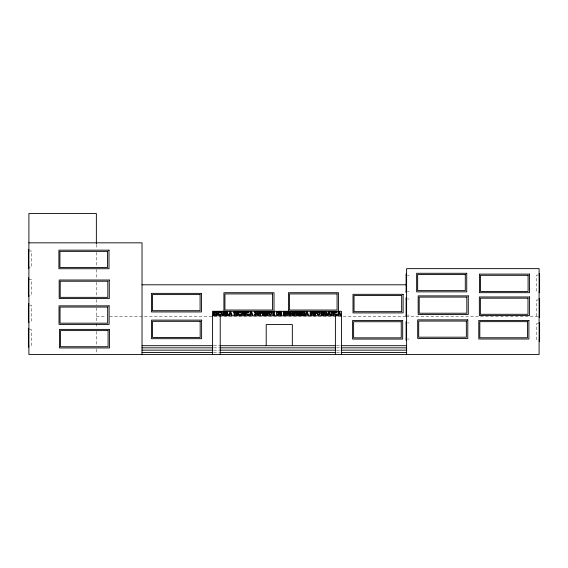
<?xml version="1.0" encoding="UTF-8"?>
<svg xmlns="http://www.w3.org/2000/svg" width="568" height="568" viewBox="0 0 568 568"><rect width="100%" height="100%" fill="white"/><g stroke="black" fill="none" stroke-linecap="round" stroke-linejoin="round"><path stroke-width="0.43" stroke-dasharray="2.84 2.13" d="M28.897 250.978L31.403 250.978L31.403 267.095L28.897 267.095M538.265 275.04L536.597 275.04L536.597 291.157L538.265 291.157M407.441 275.217L409.116 275.217M28.897 279.222L31.403 279.222L31.403 295.339L29.735 295.339M407.441 291.341L409.116 291.341M407.441 298.995L409.116 298.995M538.265 299.975L536.597 299.975L536.597 316.092L538.265 316.092M29.735 305.151L31.403 305.151L31.403 321.268L29.735 321.268M407.441 315.112L409.116 315.112M96.361 316.724L106.124 316.724M109.659 316.724L405.722 316.724M406.014 316.724L538.215 316.724M407.441 322.922L409.116 322.922M538.265 323.689L536.597 323.689L536.597 339.806L538.265 339.806M29.735 329.625L31.403 329.625L31.403 345.749L29.735 345.749M407.441 339.046L409.116 339.046M213.696 345.692L219.198 345.692M336.625 345.692L340.239 345.692M213.696 347.836L219.007 347.836M336.696 347.836L340.239 347.836M213.696 350.151L219.007 350.151M336.696 350.151L340.239 350.151M213.696 352.543L219.007 352.543M336.696 352.543L340.239 352.543M96.361 244.396L96.361 249.032M96.361 252.334L96.361 266.449M96.361 269.417L96.361 279.158M96.361 282.324L96.361 296.439M96.361 299.542L96.361 304.86M96.361 307.906L96.361 322.581M96.361 323.462L96.361 328.141M96.361 331.442L96.361 345.699M96.361 349.164L96.361 353.601"/><path stroke-width="0.85" d="M278.817 314.587C280.18 313.16 278.505 310.937 276.68 311.662L276.68 314.956L278.817 314.587A1.242 1.242 0 0 1 277.979 314.942M219.511 311.591L218.481 312.08A1.59 1.59 0 0 0 218.041 312.84C217.459 314.644 220.036 315.844 221.172 314.409L220.746 313.962C218.176 316.127 218.176 310.483 220.746 312.656L220.881 311.96L219.511 311.591A1.889 1.889 0 0 1 220.533 311.747M239.447 311.591L238.418 312.08A1.59 1.59 0 0 0 237.978 312.84C237.396 314.644 239.973 315.844 241.109 314.409L240.683 313.962C238.113 316.127 238.113 310.483 240.683 312.656L240.818 311.96L239.447 311.591A1.889 1.889 0 0 1 240.47 311.747M247.712 311.591L246.682 312.08A1.59 1.59 0 0 0 246.249 312.84C245.66 314.644 248.244 315.844 249.373 314.409L248.947 313.962C246.377 316.127 246.377 310.483 248.947 312.656L249.089 311.96L247.712 311.591A1.889 1.889 0 0 1 248.734 311.747M335.731 311.591L334.701 312.08A1.59 1.59 0 0 0 334.261 312.84C333.672 314.644 336.256 315.844 337.392 314.409L336.966 313.962C334.389 316.127 334.396 310.483 336.966 312.656L337.101 311.96L335.731 311.591A1.889 1.889 0 0 1 336.753 311.747M28.897 242.834L142.021 242.834L142.021 354.482M28.897 249.764L28.4 249.764L28.4 268.337L28.897 268.337M28.4 250.978L28.897 250.978M28.4 267.095L28.897 267.095M539.103 273.826L539.6 273.826L539.6 292.392L539.103 292.392M406.61 274.003L406.113 274.003L406.113 292.577L406.61 292.577M539.103 275.04L539.6 275.04M406.113 275.217L406.61 275.217M28.897 278.008L28.4 278.008L28.4 296.574L28.897 296.574M28.4 279.222L28.897 279.222M142.021 284.795L406.61 284.795M539.103 291.157L539.6 291.157M406.113 291.341L406.61 291.341M28.4 295.339L28.897 295.339M406.61 297.781L406.113 297.781L406.113 316.355L406.61 316.355M539.103 298.761L539.6 298.761L539.6 317.334L539.103 317.334M406.113 298.995L406.61 298.995M539.103 299.975L539.6 299.975M28.897 303.937L28.4 303.937L28.4 322.51L28.897 322.51M28.4 305.151L28.897 305.151M406.113 315.112L406.61 315.112M212.581 315.751L341.482 315.751M539.103 316.092L539.6 316.092M28.4 321.268L28.897 321.268M406.61 321.715L406.113 321.715L406.113 340.282L406.61 340.282M539.103 322.475L539.6 322.475L539.6 341.048L539.103 341.048M406.113 322.922L406.61 322.922M539.103 323.689L539.6 323.689M28.897 328.418L28.4 328.418L28.4 346.984L28.897 346.984M28.4 329.625L28.897 329.625M406.113 339.046L406.61 339.046M539.103 339.806L539.6 339.806M142.021 345.692L212.986 345.692M219.894 345.692L335.816 345.692M341.048 345.692L406.61 345.692M28.4 345.749L28.897 345.749M142.021 347.836L212.815 347.836M219.894 347.836L335.816 347.836M341.127 347.836L406.61 347.836M142.021 350.151L212.815 350.151M219.894 350.151L335.816 350.151M341.127 350.151L406.61 350.151M142.021 352.543L212.815 352.543M219.894 352.543L335.816 352.543M341.127 352.543L406.61 352.543M406.61 354.482L406.61 268.636L539.103 268.636L539.103 354.482L28.897 354.482L28.897 213.518L96.361 213.518L96.361 243.516M341.482 354.482L341.482 311.271L212.581 311.271L212.581 354.482M338.521 311.271L338.521 292.705L288.423 292.705L288.423 311.271M335.397 315.751L335.397 354.482M292.328 345.692L292.328 324.569L266.214 324.569L266.214 345.692M274.01 311.271L274.01 292.705L223.913 292.705L223.913 311.271M220.221 315.751L220.221 354.482M278.945 312.23A1.704 1.704 0 0 1 279.236 312.854M223.948 313.628L223.671 314.693A0.994 0.994 0 0 1 223.089 315.02L222.209 314.878L221.74 314.132L221.712 311.662L222.344 311.662C221.186 315.29 224.459 315.183 223.316 311.662L223.948 311.662L223.948 313.628M259.221 313.628L258.951 314.693A0.994 0.994 0 0 1 258.362 315.02L257.481 314.878L257.02 314.132L256.992 311.662L257.616 311.662C256.459 315.29 259.739 315.183 258.596 311.662L259.221 311.662L259.221 313.628M268.714 313.075C269.992 318.719 274.742 310.199 269.374 311.931A1.69 1.69 0 0 0 268.714 313.075M316.944 313.075C318.222 318.719 322.972 310.199 317.604 311.931A1.69 1.69 0 0 0 316.944 313.075M269.353 313.082C270.915 317.306 272.413 309.858 269.353 313.082M317.583 313.082C319.145 317.306 320.643 309.858 317.583 313.082M288.132 312.975L288.466 314.381A1.612 1.612 0 0 0 288.977 314.821L290.34 314.991A1.477 1.477 0 0 0 291.05 314.587L291.405 314.047A1.59 1.59 0 0 0 291.533 313.422L289.872 313.287L289.872 313.877L290.823 313.877C289.538 315.886 287.493 312.279 289.879 312.194A1.257 1.257 0 0 1 290.639 312.443L291.299 312.194L289.481 311.612L288.132 312.975M217.551 314.104L216.948 314.977L215.925 314.871L215.478 314.324L216.933 314.132L215.67 312.649A0.781 0.781 0 0 1 215.698 312.095L215.89 311.825A0.88 0.88 0 0 1 216.351 311.591L217.494 312.109L216.245 312.393L217.551 314.104M256.409 314.104L255.806 314.977L254.784 314.871L254.336 314.324L255.792 314.132L254.528 312.649A0.781 0.781 0 0 1 254.556 312.095L254.755 311.825A0.88 0.88 0 0 1 255.217 311.591L256.353 312.109L255.11 312.393L256.409 314.104M278.661 313.337L278.221 314.246L277.298 314.345C276.02 312.329 278.519 311.491 278.661 313.337M261.301 312.613C260.527 313.806 260.442 311.406 261.301 312.613M266.917 312.62L266.293 313.493L267.074 314.956L266.385 314.956L265.639 313.564L265.583 314.956L264.958 314.956L264.958 311.662L266.399 311.754L266.917 312.62M274.727 312.62L274.103 313.493L274.884 314.956L274.195 314.956L273.449 313.564L273.393 314.956L272.768 314.956L272.768 311.662L274.209 311.754L274.727 312.62M303.575 312.62L302.95 313.493L303.731 314.956L303.042 314.956L302.304 313.564L302.24 314.956L301.615 314.956L301.615 311.662L303.056 311.754L303.575 312.62M322.958 312.62L322.333 313.493L323.114 314.956L322.425 314.956L321.687 313.564L321.623 314.956L320.998 314.956L320.998 311.662L322.439 311.754L322.958 312.62M261.912 312.62L261.514 313.387L260.577 313.564L260.577 314.956L259.952 314.956L259.952 311.662L261.394 311.761L261.912 312.62M323.938 311.662L323.369 314.956L323.98 314.956L324.342 312.876L325.038 314.956L325.592 314.956L326.295 312.876L326.65 314.956L327.253 314.956L326.699 311.662L326.089 311.662L325.315 313.962L324.555 311.662L323.938 311.662M266.307 312.606C265.469 313.813 265.512 311.413 266.307 312.606M274.117 312.606C273.279 313.813 273.322 311.413 274.117 312.606M302.964 312.606C302.126 313.813 302.169 311.413 302.964 312.606M322.347 312.606C321.509 313.813 321.552 311.413 322.347 312.606M230.09 311.662L228.819 314.956L229.472 314.956L229.742 314.281L231.084 314.281L231.346 314.956L232 314.956L230.729 311.662L230.09 311.662M250.942 311.662L249.671 314.956L250.325 314.956L250.594 314.281L251.936 314.281L252.199 314.956L252.852 314.956L251.581 311.662L250.942 311.662M306.528 311.662L305.257 314.956L305.911 314.956L306.18 314.281L307.522 314.281L307.785 314.956L308.438 314.956L307.167 311.662L306.528 311.662M328.765 311.662L327.488 314.956L328.141 314.956L328.411 314.281L329.76 314.281L330.015 314.956L330.668 314.956L329.397 311.662L328.765 311.662M338.961 311.662L337.683 314.956L338.336 314.956L338.606 314.281L339.955 314.281L340.211 314.956L340.864 314.956L339.593 311.662L338.961 311.662M230.416 312.535L229.969 313.664L230.856 313.664L230.416 312.535M251.269 312.535L250.822 313.664L251.709 313.664L251.269 312.535M306.855 312.535L306.408 313.664L307.295 313.664L306.855 312.535M329.085 312.535L328.645 313.664L329.525 313.664L329.085 312.535M339.281 312.535L338.84 313.664L339.721 313.664L339.281 312.535M108.999 250.161L58.902 250.161L58.902 268.728L108.999 268.728L108.999 250.161M107.558 251.375L59.924 251.375L59.924 267.493L107.558 267.493L107.558 251.375M466.74 273.286L416.642 273.286L416.642 291.853L466.74 291.853L466.74 273.286M529.539 274.103L479.435 274.103L479.435 292.676L529.539 292.676L529.539 274.103M465.291 274.5L417.665 274.5L417.665 290.617L465.291 290.617L465.291 274.5M528.091 275.317L480.464 275.317L480.464 291.434L528.091 291.434L528.091 275.317M109.283 280.017L59.178 280.017L59.178 298.583L109.283 298.583L109.283 280.017M107.835 281.231L60.208 281.231L60.208 297.348L107.835 297.348L107.835 281.231M201.534 293.372L151.436 293.372L151.436 311.946L201.534 311.946L201.534 293.372M272.562 293.919L224.935 293.919L224.935 310.036L272.562 310.036L272.562 293.919M337.072 293.919L289.446 293.919L289.446 310.036L337.072 310.036L337.072 293.919M403.117 294.338L353.012 294.338L353.012 312.904L403.117 312.904L403.117 294.338M200.092 294.586L152.458 294.586L152.458 310.703L200.092 310.703L200.092 294.586M401.668 295.545L354.034 295.545L354.034 311.669L401.668 311.669L401.668 295.545M468.273 295.885L418.169 295.885L418.169 314.459L468.273 314.459L468.273 295.885M529.447 296.965L479.349 296.965L479.349 315.531L529.447 315.531L529.447 296.965M466.825 297.099L419.198 297.099L419.198 313.224L466.825 313.224L466.825 297.099M527.999 298.179L480.372 298.179L480.372 314.296L527.999 314.296L527.999 298.179M109.113 305.847L59.015 305.847L59.015 324.413L109.113 324.413L109.113 305.847M107.671 307.061L60.038 307.061L60.038 323.178L107.671 323.178L107.671 307.061M215.173 311.662L213.376 311.662L213.376 314.956L215.173 314.956L215.173 314.345L214.001 314.345L214.001 313.472L215.173 313.472L215.173 312.869L214.001 312.869L214.001 312.272L215.173 312.272L215.173 311.662M226.476 311.662L224.679 311.662L224.679 314.956L226.476 314.956L226.476 314.345L225.297 314.345L225.297 313.472L226.476 313.472L226.476 312.869L225.297 312.869L225.297 312.272L226.476 312.272L226.476 311.662M227.69 311.662L227.065 311.662L227.065 314.956L228.606 314.956L228.606 314.36L227.69 314.36L227.69 311.662M235.266 311.662L233.441 311.662L233.441 312.279L234.03 312.279L234.03 314.956L234.669 314.956L234.669 312.279L235.266 312.279L235.266 311.662M237.502 311.662L235.699 311.662L235.699 314.956L237.502 314.956L237.502 314.345L236.323 314.345L236.323 313.472L237.502 313.472L237.502 312.869L236.323 312.869L236.323 312.272L237.502 312.272L237.502 311.662M242.273 311.662L241.67 311.662L241.67 314.956L242.302 314.956L242.302 312.798L243.715 314.956L244.318 314.956L244.318 311.662L243.686 311.662L243.686 313.834L242.273 311.662M245.646 311.662L245.021 311.662L245.021 314.956L245.646 314.956L245.646 311.662M264.326 311.662L262.53 311.662L262.53 314.956L264.326 314.956L264.326 314.345L263.154 314.345L263.154 313.472L264.326 313.472L264.326 312.869L263.154 312.869L263.154 312.272L264.326 312.272L264.326 311.662M268.16 311.662L267.535 311.662L267.535 314.956L268.16 314.956L268.16 311.662M281.692 311.662L279.896 311.662L279.896 314.956L281.692 314.956L281.692 314.345L280.521 314.345L280.521 313.472L281.692 313.472L281.692 312.869L280.521 312.869L280.521 312.272L281.692 312.272L281.692 311.662M284.142 311.662L283.524 311.662L283.524 314.956L284.142 314.956L284.142 311.662M285.455 311.662L284.852 311.662L284.852 314.956L285.484 314.956L285.484 312.798L286.89 314.956L287.5 314.956L287.5 311.662L286.868 311.662L286.868 313.834L285.455 311.662M293.912 311.662L292.108 311.662L292.108 314.956L293.912 314.956L293.912 314.345L292.733 314.345L292.733 313.472L293.912 313.472L293.912 312.869L292.733 312.869L292.733 312.272L293.912 312.272L293.912 311.662M295.104 311.662L294.501 311.662L294.501 314.956L295.126 314.956L295.126 312.798L296.539 314.956L297.142 314.956L297.142 311.662L296.517 311.662L296.517 313.834L295.104 311.662M298.477 311.662L297.852 311.662L297.852 314.956L298.477 314.956L298.477 311.662M300.983 311.662L299.187 311.662L299.187 314.956L300.983 314.956L300.983 314.345L299.812 314.345L299.812 313.472L300.983 313.472L300.983 312.869L299.812 312.869L299.812 312.272L300.983 312.272L300.983 311.662M304.817 311.662L304.192 311.662L304.192 314.956L304.817 314.956L304.817 311.662M310.788 311.662L310.163 311.662L310.163 314.956L310.788 314.956L310.788 311.662M312.095 311.662L311.498 311.662L311.498 314.956L312.123 314.956L312.123 312.798L313.536 314.956L314.139 314.956L314.139 311.662L313.508 311.662L313.508 313.834L312.095 311.662M316.539 311.662L314.899 311.662L314.899 314.956L315.524 314.956L315.524 313.472L316.539 313.472L316.539 312.869L315.524 312.869L315.524 312.272L316.539 312.272L316.539 311.662M332.649 311.662L330.832 311.662L330.832 312.279L331.414 312.279L331.414 314.956L332.053 314.956L332.053 312.279L332.649 312.279L332.649 311.662M333.664 311.662L333.04 311.662L333.04 314.956L333.664 314.956L333.664 311.662M467.784 319.855L417.686 319.855L417.686 338.429L467.784 338.429L467.784 319.855M201.619 320.118L151.521 320.118L151.521 338.684L201.619 338.684L201.619 320.118M528.893 320.43L478.796 320.43L478.796 339.004L528.893 339.004L528.893 320.43M402.691 320.508L352.593 320.508L352.593 339.075L402.691 339.075L402.691 320.508M466.342 321.069L418.708 321.069L418.708 337.193L466.342 337.193L466.342 321.069M200.177 321.332L152.543 321.332L152.543 337.449L200.177 337.449L200.177 321.332M527.452 321.644L479.818 321.644L479.818 337.761L527.452 337.761L527.452 321.644M401.242 321.722L353.615 321.722L353.615 337.839L401.242 337.839L401.242 321.722M109.539 329.39L59.441 329.39L59.441 347.957L109.539 347.957L109.539 329.39M108.09 330.604L60.464 330.604L60.464 346.721L108.09 346.721L108.09 330.604"/></g></svg>
